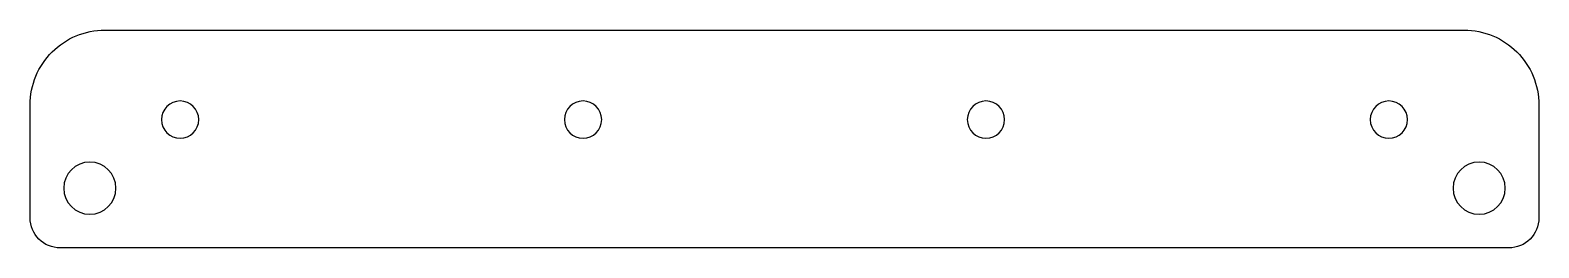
# Model space of a CAD drawing. Header units: millimetres. Extents: x -2 to 99, y 0 to 15.
import ezdxf

# ---------------------------------------------------------------- set-up
doc = ezdxf.new("R2010")
doc.units = ezdxf.units.MM

msp = doc.modelspace()

# ---------------------------------------------------------------- linework, layer by layer
at = {"layer": 'INTERIOR_PROFILES', "extrusion": (0, 0, -1)}
for centre, radius in [((-8.05, 8.6), 1.25), ((-35.05, 8.6), 1.25), ((-62.05, 8.6), 1.25), ((-89.05, 8.6), 1.25), ((-2, 4), 1.75), ((-95.1, 4), 1.75)]:
    msp.add_circle(centre, radius, dxfattribs=at)
at = {"layer": 'OUTER_PROFILES'}
msp.add_lwpolyline([(3, 14.6), (94.1, 14.6, -0.414214), (99.1, 9.6), (99.1, 2, -0.414214), (97.1, 0), (0, 0, -0.414214), (-2, 2), (-2, 9.6, -0.414214)], format="xyb", close=True, dxfattribs=at)

doc.saveas('drawing.dxf')
